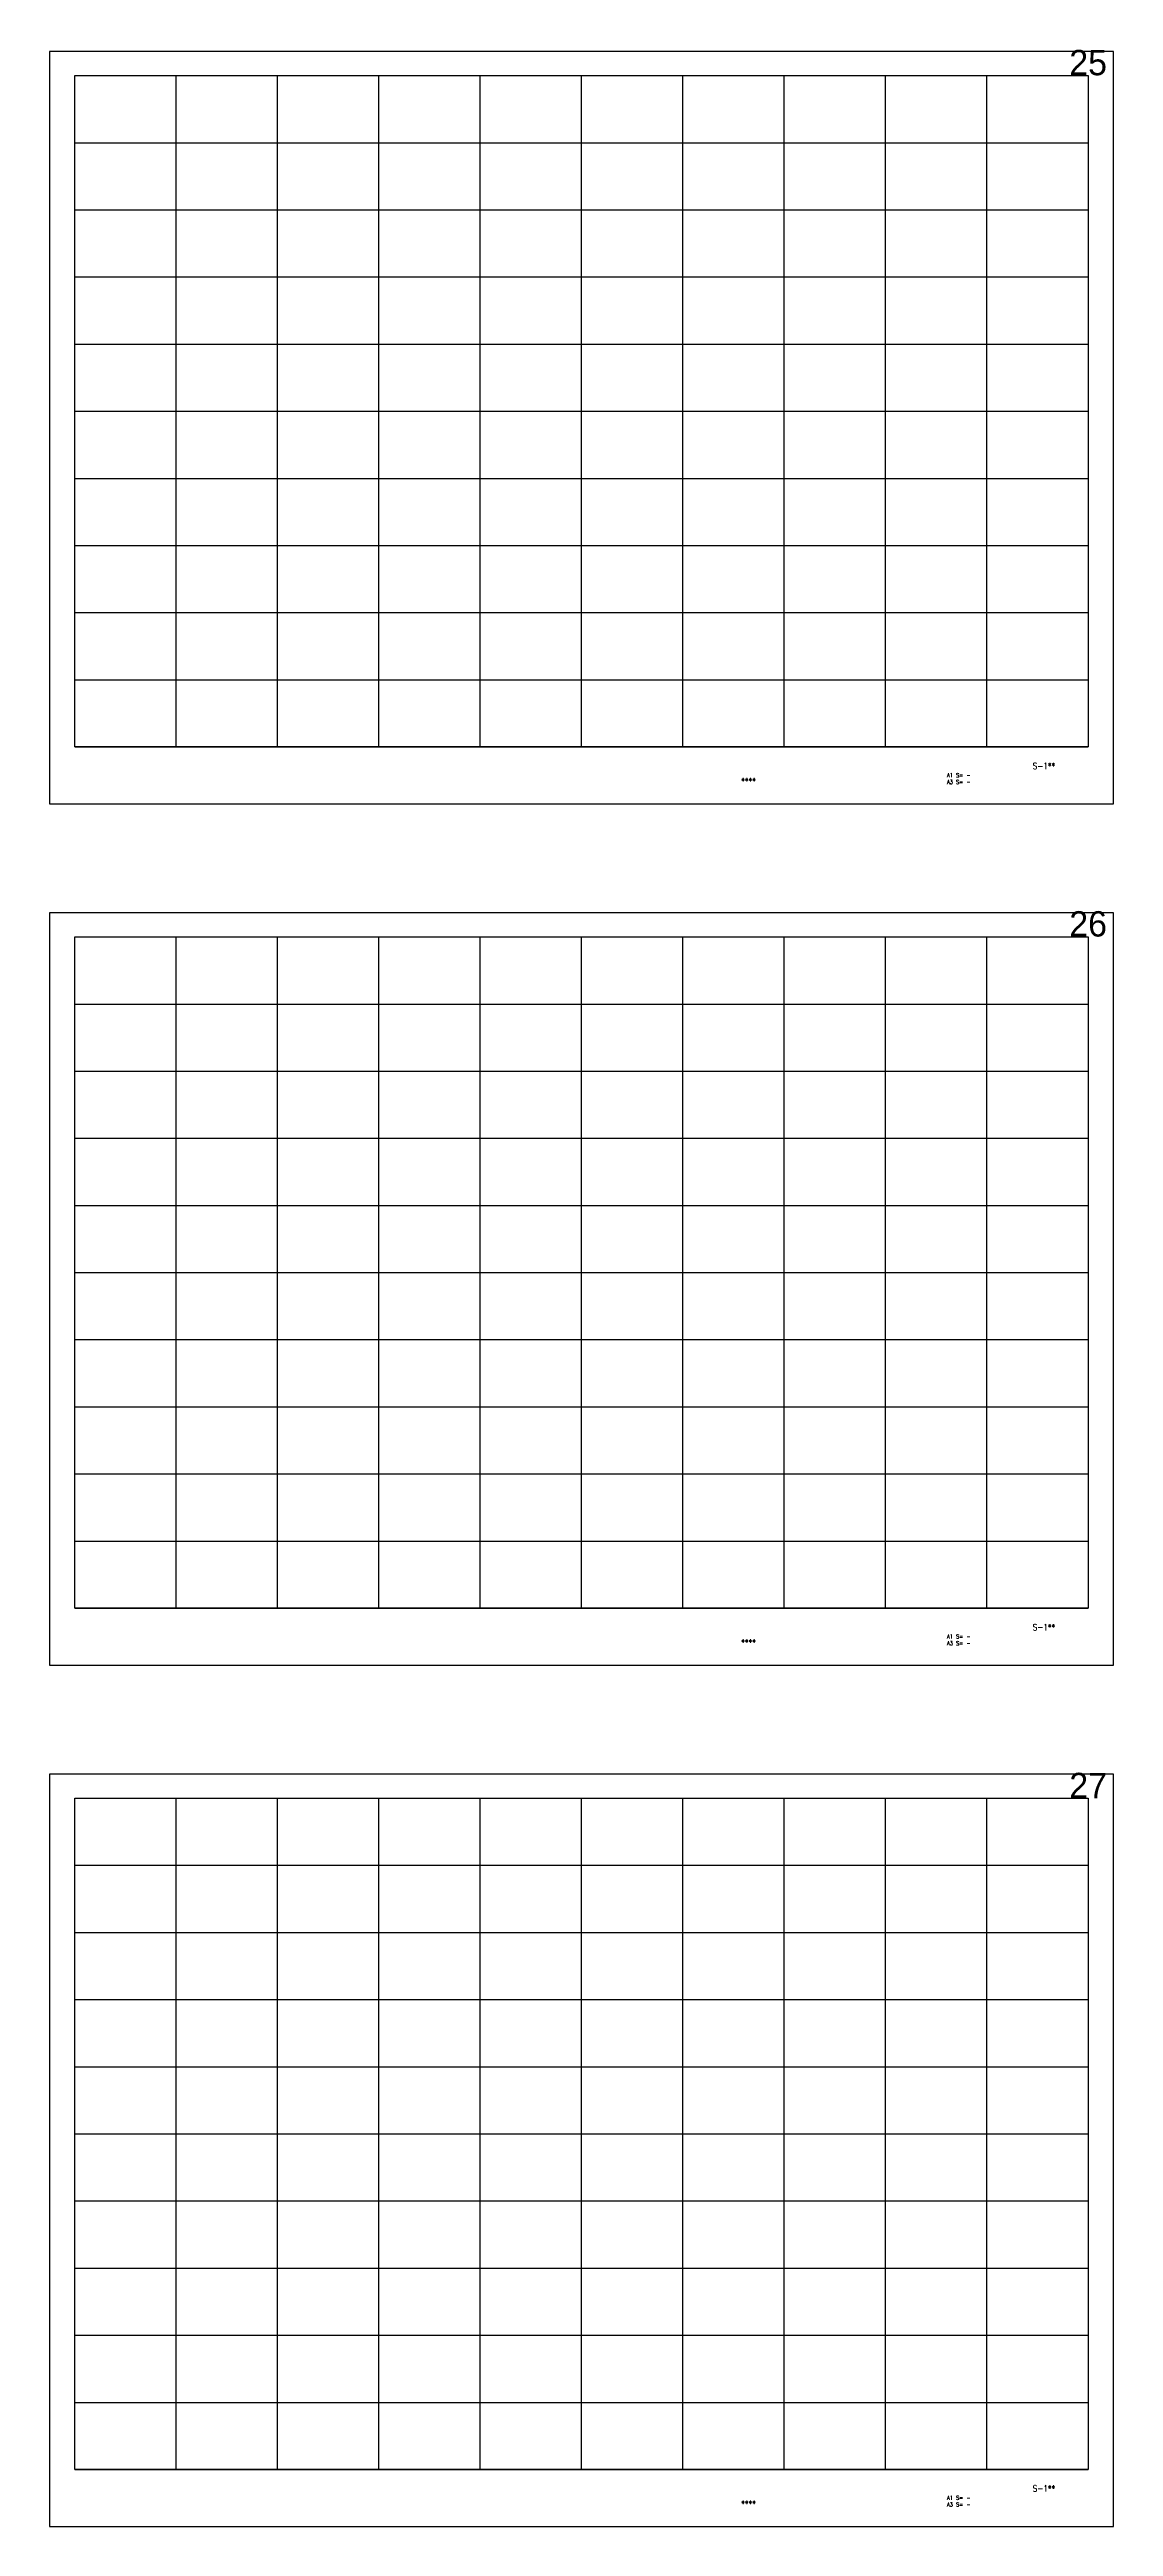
# Model space of a CAD drawing. Extents: x -180000 to 810000, y -1678500 to 210463.
# Drawn here: x 600000 to 810000, y -1168500 to -679605 of the extents above; entities that cross this region are included whole.
import ezdxf

# ---------------------------------------------------------------- set-up
doc = ezdxf.new("R2010")
doc.units = 0
doc.header["$MEASUREMENT"] = 0
doc.layers.add('99_レイアウト枠', color=251, linetype='CONTINUOUS', plot=False)
doc.layers.add('99_頁番号', color=6, linetype='CONTINUOUS')
doc.styles.add('DRACAD', font='txt', dxfattribs={"width": 0.85, "bigfont": 'extfont2'})
doc.styles.get("Standard").update_dxf_attribs({"font": 'Osaka.ttc'})

msp = doc.modelspace()

# ---------------------------------------------------------------- linework, layer by layer
at = {"layer": '99_レイアウト枠'}
for p, q in [((605000, -817250), (605000, -684750)), ((625000, -817250), (625000, -684750)), ((645000, -817250), (645000, -684750)), ((665000, -817250), (665000, -684750)), ((685000, -817250), (685000, -684750)), ((705000, -817250), (705000, -684750)), ((725000, -817250), (725000, -684750)), ((745000, -817250), (745000, -684750)), ((765000, -817250), (765000, -684750)), ((785000, -817250), (785000, -684750)), ((605000, -698000), (805000, -698000)), ((605000, -711250), (805000, -711250)), ((605000, -724500), (805000, -724500)), ((605000, -737750), (805000, -737750)), ((605000, -751000), (805000, -751000)), ((605000, -764250), (805000, -764250)), ((605000, -777500), (805000, -777500)), ((605000, -790750), (805000, -790750)), ((605000, -804000), (805000, -804000)), ((605000, -817250), (805000, -817250)), ((605000, -987250), (605000, -854750)), ((625000, -987250), (625000, -854750)), ((645000, -987250), (645000, -854750)), ((665000, -987250), (665000, -854750)), ((685000, -987250), (685000, -854750)), ((705000, -987250), (705000, -854750)), ((725000, -987250), (725000, -854750)), ((745000, -987250), (745000, -854750)), ((765000, -987250), (765000, -854750)), ((785000, -987250), (785000, -854750)), ((605000, -868000), (805000, -868000)), ((605000, -881250), (805000, -881250)), ((605000, -894500), (805000, -894500)), ((605000, -907750), (805000, -907750)), ((605000, -921000), (805000, -921000)), ((605000, -934250), (805000, -934250)), ((605000, -947500), (805000, -947500)), ((605000, -960750), (805000, -960750)), ((605000, -974000), (805000, -974000)), ((605000, -987250), (805000, -987250)), ((605000, -1157250), (605000, -1024750)), ((625000, -1157250), (625000, -1024750)), ((645000, -1157250), (645000, -1024750)), ((665000, -1157250), (665000, -1024750)), ((685000, -1157250), (685000, -1024750)), ((705000, -1157250), (705000, -1024750)), ((725000, -1157250), (725000, -1024750)), ((745000, -1157250), (745000, -1024750)), ((765000, -1157250), (765000, -1024750)), ((785000, -1157250), (785000, -1024750)), ((605000, -1038000), (805000, -1038000)), ((605000, -1051250), (805000, -1051250)), ((605000, -1064500), (805000, -1064500)), ((605000, -1077750), (805000, -1077750)), ((605000, -1091000), (805000, -1091000)), ((605000, -1104250), (805000, -1104250)), ((605000, -1117500), (805000, -1117500)), ((605000, -1130750), (805000, -1130750)), ((605000, -1144000), (805000, -1144000)), ((605000, -1157250), (805000, -1157250))]:
    msp.add_line(p, q, dxfattribs=at)
for points in [[(600000, -828500), (810000, -828500), (810000, -680000), (600000, -680000)], [(605000, -684750), (805000, -684750), (805000, -817250), (605000, -817250)], [(600000, -998500), (810000, -998500), (810000, -850000), (600000, -850000)], [(605000, -854750), (805000, -854750), (805000, -987250), (605000, -987250)], [(600000, -1168500), (810000, -1168500), (810000, -1020000), (600000, -1020000)], [(605000, -1024750), (805000, -1024750), (805000, -1157250), (605000, -1157250)]]:
    msp.add_lwpolyline(points, close=True, dxfattribs=at)

# ---------------------------------------------------------------- texts
at = {"layer": '99_レイアウト枠', "char_height": 5000, "attachment_point": 8}
for s, insert in [('25', (805000, -684750)), ('26', (805000, -854750)), ('27', (805000, -1024750))]:
    msp.add_mtext(s, dxfattribs=dict(at, insert=insert))
at = {"layer": '99_頁番号', "attachment_point": 4, "style": 'DRACAD'}
for s, insert, char_height in [('{S-1**}', (794058.6, -821003.9), 1250), ('{  ****  }', (734630.6, -824003.9), 1250), ('A1 S= - ^JA3 S= - ', (777130.6, -823507.5), 800), ('A1 S= - ^JA3 S= - ', (777130.6, -993507.5), 800), ('{S-1**}', (794058.6, -991003.9), 1250), ('{  ****  }', (734630.6, -994003.9), 1250), ('{  ****  }', (734630.6, -1164003.9), 1250), ('A1 S= - ^JA3 S= - ', (777130.6, -1163507.5), 800), ('{S-1**}', (794058.6, -1161003.9), 1250)]:
    msp.add_mtext(s, dxfattribs=dict(at, insert=insert, char_height=char_height))

doc.saveas('drawing.dxf')
